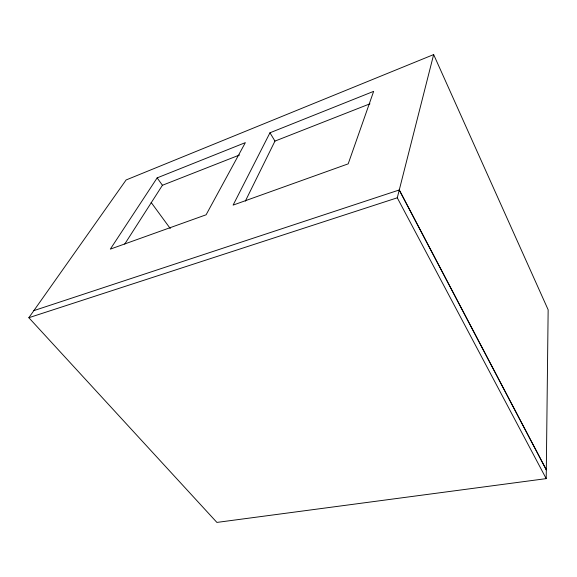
<?xml version="1.0" encoding="UTF-8"?>
<svg xmlns="http://www.w3.org/2000/svg" width="577" height="577" viewBox="0 0 577 577"><rect width="100%" height="100%" fill="white"/><g stroke="black" fill="none" stroke-linecap="round" stroke-linejoin="round"><path stroke-width="0.87" d="M546.21 478.629L548.15 309.784L433.652 54.584L126.118 179.959L28.85 317.711L216.902 522.416L546.21 478.629L397.279 197.803L433.652 54.584M245.333 201.142L274.962 141.098L369.965 103.802M269.964 132.789L233.108 205.109L348.191 163.854L373.651 91.354L269.964 132.789L274.962 141.098M124.726 244.085L162.425 185.267L239.52 155.004M157.153 177.882L110.315 249.127L206.104 214.788L245.348 142.627L157.153 177.882L162.425 185.267M33.855 310.621L399.27 189.97L546.311 469.851L399.255 190.035M28.85 317.711L397.279 197.803M151.138 202.426L170.265 228.528"/></g></svg>
